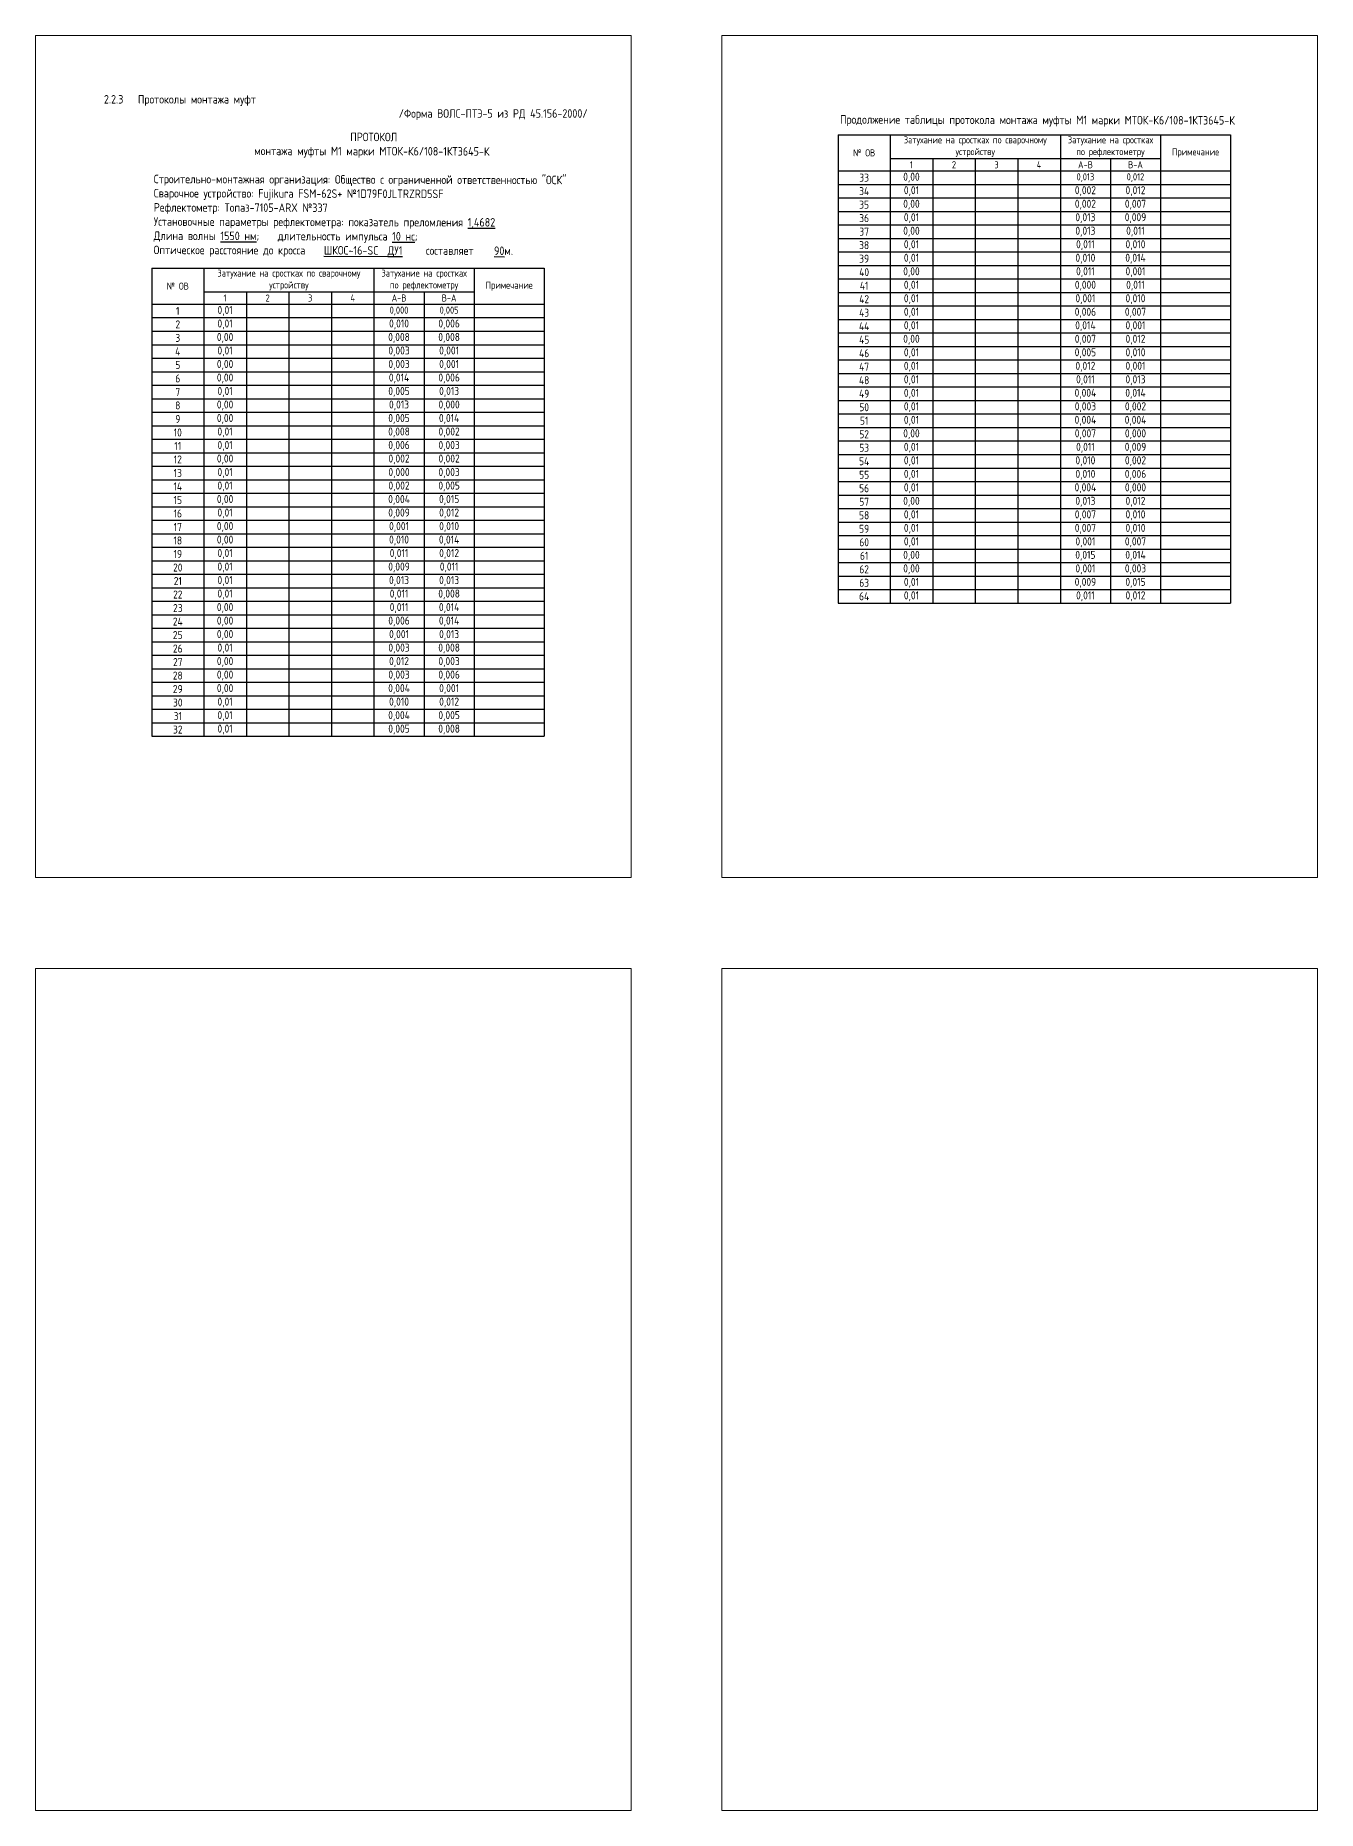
# Model space of a CAD drawing. Header units: millimetres. Extents: x -6680 to 6456, y 1671 to 6150.
# Drawn here: x 1648 to 2100, y 5524 to 6150 of the extents above; entities that cross this region are included whole.
import ezdxf

# ---------------------------------------------------------------- set-up
doc = ezdxf.new("R2010")
doc.units = ezdxf.units.MM
doc.layers.add('ВЭ', color=1, linetype='Continuous')
doc.layers.add('протоколы', color=7, linetype='Continuous')
doc.styles.add('мой', font='GOST_Common.ttf', dxfattribs={"width": 0.9, "height": 3})

# ---------------------------------------------------------------- blocks, each defined once
blk = doc.blocks.new('*T309')
at = {"color": 0, "linetype": 'ByBlock', "lineweight": -2, "transparency": 16777216}
for p, q in [((0, 0), (138.39, 0)), ((0, 0), (0, -165.16)), ((18.36, 0), (18.36, -165.16)), ((78.36, 0), (78.36, -165.16)), ((113.68, 0), (113.68, -165.16)), ((138.39, 0), (138.39, -165.16)), ((18.36, -8.42), (113.68, -8.42)), ((33.36, -8.42), (33.36, -165.16)), ((48.36, -8.42), (48.36, -165.16)), ((63.36, -8.42), (63.36, -165.16)), ((96.02, -8.42), (96.02, -165.16)), ((0, -12.75), (138.39, -12.75)), ((0, -17.51), (138.39, -17.51)), ((0, -22.28), (138.39, -22.28)), ((0, -27.04), (138.39, -27.04)), ((0, -31.8), (138.39, -31.8)), ((0, -36.56), (138.39, -36.56)), ((0, -41.33), (138.39, -41.33)), ((0, -46.09), (138.39, -46.09)), ((0, -50.85), (138.39, -50.85)), ((0, -55.62), (138.39, -55.62)), ((0, -60.38), (138.39, -60.38)), ((0, -65.14), (138.39, -65.14)), ((0, -69.91), (138.39, -69.91)), ((0, -74.67), (138.39, -74.67)), ((0, -79.43), (138.39, -79.43)), ((0, -84.19), (138.39, -84.19)), ((0, -88.96), (138.39, -88.96)), ((0, -93.72), (138.39, -93.72)), ((0, -98.48), (138.39, -98.48)), ((0, -103.25), (138.39, -103.25)), ((0, -108.01), (138.39, -108.01)), ((0, -112.77), (138.39, -112.77)), ((0, -117.54), (138.39, -117.54)), ((0, -122.3), (138.39, -122.3)), ((0, -127.06), (138.39, -127.06)), ((0, -131.82), (138.39, -131.82)), ((0, -136.59), (138.39, -136.59)), ((0, -141.35), (138.39, -141.35)), ((0, -146.11), (138.39, -146.11)), ((0, -150.88), (138.39, -150.88)), ((0, -155.64), (138.39, -155.64)), ((0, -160.4), (138.39, -160.4)), ((0, -165.16), (138.39, -165.16))]:
    blk.add_line(p, q, dxfattribs=at)
at = {"color": 0, "transparency": 16777216, "attachment_point": 5, "style": 'мой'}
for s, insert, char_height, width in [('{\\fGOST Common|b0|i0|c0;№ ОВ', (9.18, -6.38), 2.5, 16.3633), ('{\\fGOST Common|b0|i0|c0;Затухание на сростках по сварочному устройству', (48.36, -4.21), 2.5, 58), ('{\\fGOST Common|b0|i0|c0;Затухание на сростках по рефлектометру', (96.02, -4.21), 2.5, 33.3156), ('{\\fGOST Common|b0|i0|c0;Примечание', (126.04, -6.38), 2.5, 22.7133), ('{\\fGOST Common|b0|i0|c0;1', (25.86, -10.58), 2.5, 13), ('{\\fGOST Common|b0|i0|c0;2', (40.86, -10.58), 2.5, 13), ('{\\fGOST Common|b0|i0|c0;3', (55.86, -10.58), 2.5, 13), ('{\\fGOST Common|b0|i0|c0;4', (70.86, -10.58), 2.5, 13), ('{\\fGOST Common|b0|i0|c0;А-В', (87.19, -10.58), 2.5, 15.6578), ('{\\fGOST Common|b0|i0|c0;В-А', (104.85, -10.58), 2.5, 15.6578), ('{\\fGOST Common|b0|i0|c0;2', (9.18, -19.89), 2.8222, 15.3633), ('{\\fGOST Common|b0|i0|c0;1', (9.18, -15.13), 2.8222, 15.3633), ('{\\fGOST Common|b0|i0|c0;0,01', (25.86, -15.13), 2.8222, 12), ('{\\fGOST Common|b0|i0|c0;0,01', (25.86, -19.89), 2.8222, 12), ('{\\fGOST Common|b0|i0|c0;', (40.86, -15.13), 2.5, 13), ('{\\fGOST Common|b0|i0|c0;', (55.86, -15.13), 2.5, 13), ('{\\fGOST Common|b0|i0|c0;', (70.86, -15.13), 2.5, 13), ('{\\fGOST Common|b0|i0|c0;0,010', (87.19, -19.89), 2.8222, 14.6578), ('{\\fGOST Common|b0|i0|c0;0,000', (87.19, -15.13), 2.5, 15.6578), ('{\\fGOST Common|b0|i0|c0;0,006', (104.85, -19.89), 2.8222, 14.6578), ('{\\fGOST Common|b0|i0|c0;0,005', (104.85, -15.13), 2.5, 15.6578), ('{\\fGOST Common|b0|i0|c0;', (126.04, -15.13), 2.5, 22.7133), ('{\\fGOST Common|b0|i0|c0;3', (9.18, -24.66), 2.8222, 15.3633), ('{\\fGOST Common|b0|i0|c0;0,00', (25.86, -24.66), 2.8222, 12), ('{\\fGOST Common|b0|i0|c0;', (40.86, -19.89), 2.5, 13), ('{\\fGOST Common|b0|i0|c0;', (40.86, -24.66), 2.5, 13), ('{\\fGOST Common|b0|i0|c0;', (55.86, -19.89), 2.5, 13), ('{\\fGOST Common|b0|i0|c0;', (55.86, -24.66), 2.5, 13), ('{\\fGOST Common|b0|i0|c0;', (70.86, -19.89), 2.5, 13), ('{\\fGOST Common|b0|i0|c0;', (70.86, -24.66), 2.5, 13), ('{\\fGOST Common|b0|i0|c0;0,008', (87.19, -24.66), 2.8222, 14.6578), ('{\\fGOST Common|b0|i0|c0;0,008', (104.85, -24.66), 2.8222, 14.6578), ('{\\fGOST Common|b0|i0|c0;', (126.04, -19.89), 2.5, 22.7133), ('{\\fGOST Common|b0|i0|c0;', (126.04, -24.66), 2.5, 22.7133), ('{\\fGOST Common|b0|i0|c0;4', (9.18, -29.42), 2.8222, 15.3633), ('{\\fGOST Common|b0|i0|c0;0,01', (25.86, -29.42), 2.8222, 12), ('{\\fGOST Common|b0|i0|c0;', (40.86, -29.42), 2.5, 13), ('{\\fGOST Common|b0|i0|c0;', (55.86, -29.42), 2.5, 13), ('{\\fGOST Common|b0|i0|c0;', (70.86, -29.42), 2.5, 13), ('{\\fGOST Common|b0|i0|c0;0,003', (87.19, -29.42), 2.8222, 14.6578), ('{\\fGOST Common|b0|i0|c0;0,001', (104.85, -29.42), 2.8222, 14.6578), ('{\\fGOST Common|b0|i0|c0;', (126.04, -29.42), 2.5, 22.7133), ('{\\fGOST Common|b0|i0|c0;5', (9.18, -34.18), 2.8222, 15.3633), ('{\\fGOST Common|b0|i0|c0;6', (9.18, -38.95), 2.8222, 15.3633), ('{\\fGOST Common|b0|i0|c0;0,00', (25.86, -34.18), 2.8222, 12), ('{\\fGOST Common|b0|i0|c0;0,00', (25.86, -38.95), 2.8222, 12), ('{\\fGOST Common|b0|i0|c0;', (55.86, -34.18), 2.5, 13), ('{\\fGOST Common|b0|i0|c0;', (70.86, -34.18), 2.5, 13), ('{\\fGOST Common|b0|i0|c0;0,003', (87.19, -34.18), 2.8222, 14.6578), ('{\\fGOST Common|b0|i0|c0;0,014', (87.19, -38.95), 2.8222, 14.6578), ('{\\fGOST Common|b0|i0|c0;0,006', (104.85, -38.95), 2.8222, 14.6578), ('{\\fGOST Common|b0|i0|c0;0,001', (104.85, -34.18), 2.8222, 14.6578), ('{\\fGOST Common|b0|i0|c0;', (126.04, -34.18), 2.5, 22.7133), ('{\\fGOST Common|b0|i0|c0;7', (9.18, -43.71), 2.8222, 15.3633), ('{\\fGOST Common|b0|i0|c0;0,01', (25.86, -43.71), 2.8222, 12), ('{\\fGOST Common|b0|i0|c0;', (40.86, -38.95), 2.5, 13), ('{\\fGOST Common|b0|i0|c0;', (40.86, -43.71), 2.5, 13), ('{\\fGOST Common|b0|i0|c0;', (55.86, -38.95), 2.5, 13), ('{\\fGOST Common|b0|i0|c0;', (55.86, -43.71), 2.5, 13), ('{\\fGOST Common|b0|i0|c0;', (70.86, -38.95), 2.5, 13), ('{\\fGOST Common|b0|i0|c0;', (70.86, -43.71), 2.5, 13), ('{\\fGOST Common|b0|i0|c0;0,005', (87.19, -43.71), 2.8222, 14.6578), ('{\\fGOST Common|b0|i0|c0;0,013', (104.85, -43.71), 2.8222, 14.6578), ('{\\fGOST Common|b0|i0|c0;', (126.04, -38.95), 2.5, 22.7133), ('{\\fGOST Common|b0|i0|c0;', (126.04, -43.71), 2.5, 22.7133), ('{\\fGOST Common|b0|i0|c0;8', (9.18, -48.47), 2.8222, 15.3633), ('{\\fGOST Common|b0|i0|c0;0,00', (25.86, -48.47), 2.8222, 12), ('{\\fGOST Common|b0|i0|c0;', (55.86, -48.47), 2.5, 13), ('{\\fGOST Common|b0|i0|c0;', (70.86, -48.47), 2.5, 13), ('{\\fGOST Common|b0|i0|c0;0,013', (87.19, -48.47), 2.8222, 14.6578), ('{\\fGOST Common|b0|i0|c0;0,000', (104.85, -48.47), 2.8222, 14.6578), ('{\\fGOST Common|b0|i0|c0;', (126.04, -48.47), 2.5, 22.7133), ('{\\fGOST Common|b0|i0|c0;9', (9.18, -53.24), 2.8222, 15.3633), ('{\\fGOST Common|b0|i0|c0;0,00', (25.86, -53.24), 2.8222, 12), ('{\\fGOST Common|b0|i0|c0;0,01', (25.86, -58), 2.8222, 12), ('{\\fGOST Common|b0|i0|c0;0,008', (87.19, -58), 2.8222, 14.6578), ('{\\fGOST Common|b0|i0|c0;0,005', (87.19, -53.24), 2.8222, 14.6578), ('{\\fGOST Common|b0|i0|c0;0,002', (104.85, -58), 2.8222, 14.6578), ('{\\fGOST Common|b0|i0|c0;0,014', (104.85, -53.24), 2.8222, 14.6578), ('{\\fGOST Common|b0|i0|c0;10', (9.18, -58), 2.8222, 15.3633), ('{\\fGOST Common|b0|i0|c0;11', (9.18, -62.76), 2.8222, 15.3633), ('{\\fGOST Common|b0|i0|c0;0,01', (25.86, -62.76), 2.8222, 12), ('{\\fGOST Common|b0|i0|c0;0,006', (87.19, -62.76), 2.8222, 14.6578), ('{\\fGOST Common|b0|i0|c0;0,003', (104.85, -62.76), 2.8222, 14.6578), ('{\\fGOST Common|b0|i0|c0;12', (9.18, -67.52), 2.8222, 15.3633), ('{\\fGOST Common|b0|i0|c0;0,00', (25.86, -67.52), 2.8222, 12), ('{\\fGOST Common|b0|i0|c0;0,002', (87.19, -67.52), 2.8222, 14.6578), ('{\\fGOST Common|b0|i0|c0;0,002', (104.85, -67.52), 2.8222, 14.6578), ('{\\fGOST Common|b0|i0|c0;13', (9.18, -72.29), 2.8222, 15.3633), ('{\\fGOST Common|b0|i0|c0;0,01', (25.86, -72.29), 2.8222, 12), ('{\\fGOST Common|b0|i0|c0;0,000', (87.19, -72.29), 2.8222, 14.6578), ('{\\fGOST Common|b0|i0|c0;0,003', (104.85, -72.29), 2.8222, 14.6578), ('{\\fGOST Common|b0|i0|c0;14', (9.18, -77.05), 2.8222, 15.3633), ('{\\fGOST Common|b0|i0|c0;15', (9.18, -81.81), 2.8222, 15.3633), ('{\\fGOST Common|b0|i0|c0;0,00', (25.86, -81.81), 2.8222, 12), ('{\\fGOST Common|b0|i0|c0;0,01', (25.86, -77.05), 2.8222, 12), ('{\\fGOST Common|b0|i0|c0;0,004', (87.19, -81.81), 2.8222, 14.6578), ('{\\fGOST Common|b0|i0|c0;0,002', (87.19, -77.05), 2.8222, 14.6578), ('{\\fGOST Common|b0|i0|c0;0,005', (104.85, -77.05), 2.8222, 14.6578), ('{\\fGOST Common|b0|i0|c0;0,015', (104.85, -81.81), 2.8222, 14.6578), ('{\\fGOST Common|b0|i0|c0;16', (9.18, -86.58), 2.8222, 15.3633), ('{\\fGOST Common|b0|i0|c0;0,01', (25.86, -86.58), 2.8222, 12), ('{\\fGOST Common|b0|i0|c0;0,009', (87.19, -86.58), 2.8222, 14.6578), ('{\\fGOST Common|b0|i0|c0;0,012', (104.85, -86.58), 2.8222, 14.6578), ('{\\fGOST Common|b0|i0|c0;17', (9.18, -91.34), 2.8222, 15.3633), ('{\\fGOST Common|b0|i0|c0;0,00', (25.86, -91.34), 2.8222, 12), ('{\\fGOST Common|b0|i0|c0;0,001', (87.19, -91.34), 2.8222, 14.6578), ('{\\fGOST Common|b0|i0|c0;0,010', (104.85, -91.34), 2.8222, 14.6578), ('{\\fGOST Common|b0|i0|c0;18', (9.18, -96.1), 2.8222, 15.3633), ('{\\fGOST Common|b0|i0|c0;19', (9.18, -100.86), 2.8222, 15.3633), ('{\\fGOST Common|b0|i0|c0;0,00', (25.86, -96.1), 2.8222, 12), ('{\\fGOST Common|b0|i0|c0;0,01', (25.86, -100.86), 2.8222, 12), ('{\\fGOST Common|b0|i0|c0;0,010', (87.19, -96.1), 2.8222, 14.6578), ('{\\fGOST Common|b0|i0|c0;0,011', (87.19, -100.86), 2.8222, 14.6578), ('{\\fGOST Common|b0|i0|c0;0,014', (104.85, -96.1), 2.8222, 14.6578), ('{\\fGOST Common|b0|i0|c0;0,012', (104.85, -100.86), 2.8222, 14.6578), ('{\\fGOST Common|b0|i0|c0;20', (9.18, -105.63), 2.8222, 15.3633), ('{\\fGOST Common|b0|i0|c0;0,01', (25.86, -105.63), 2.8222, 12), ('{\\fGOST Common|b0|i0|c0;0,009', (87.19, -105.63), 2.8222, 14.6578), ('{\\fGOST Common|b0|i0|c0;0,011', (104.85, -105.63), 2.8222, 14.6578), ('{\\fGOST Common|b0|i0|c0;21', (9.18, -110.39), 2.8222, 15.3633), ('{\\fGOST Common|b0|i0|c0;0,01', (25.86, -110.39), 2.8222, 12), ('{\\fGOST Common|b0|i0|c0;0,013', (87.19, -110.39), 2.8222, 14.6578), ('{\\fGOST Common|b0|i0|c0;0,013', (104.85, -110.39), 2.8222, 14.6578), ('{\\fGOST Common|b0|i0|c0;23', (9.18, -119.92), 2.8222, 15.3633), ('{\\fGOST Common|b0|i0|c0;22', (9.18, -115.15), 2.8222, 15.3633), ('{\\fGOST Common|b0|i0|c0;0,00', (25.86, -119.92), 2.8222, 12), ('{\\fGOST Common|b0|i0|c0;0,01', (25.86, -115.15), 2.8222, 12), ('{\\fGOST Common|b0|i0|c0;0,011', (87.19, -115.15), 2.8222, 14.6578), ('{\\fGOST Common|b0|i0|c0;0,011', (87.19, -119.92), 2.8222, 14.6578), ('{\\fGOST Common|b0|i0|c0;0,008', (104.85, -115.15), 2.8222, 14.6578), ('{\\fGOST Common|b0|i0|c0;0,014', (104.85, -119.92), 2.8222, 14.6578), ('{\\fGOST Common|b0|i0|c0;24', (9.18, -124.68), 2.8222, 15.3633), ('{\\fGOST Common|b0|i0|c0;0,00', (25.86, -124.68), 2.8222, 12), ('{\\fGOST Common|b0|i0|c0;0,006', (87.19, -124.68), 2.8222, 14.6578), ('{\\fGOST Common|b0|i0|c0;0,014', (104.85, -124.68), 2.8222, 14.6578), ('{\\fGOST Common|b0|i0|c0;25', (9.18, -129.44), 2.8222, 15.3633), ('{\\fGOST Common|b0|i0|c0;0,00', (25.86, -129.44), 2.8222, 12), ('{\\fGOST Common|b0|i0|c0;0,001', (87.19, -129.44), 2.8222, 14.6578), ('{\\fGOST Common|b0|i0|c0;0,013', (104.85, -129.44), 2.8222, 14.6578), ('{\\fGOST Common|b0|i0|c0;26', (9.18, -134.21), 2.8222, 15.3633), ('{\\fGOST Common|b0|i0|c0;27', (9.18, -138.97), 2.8222, 15.3633), ('{\\fGOST Common|b0|i0|c0;0,00', (25.86, -138.97), 2.8222, 12), ('{\\fGOST Common|b0|i0|c0;0,01', (25.86, -134.21), 2.8222, 12), ('{\\fGOST Common|b0|i0|c0;0,003', (87.19, -134.21), 2.8222, 14.6578), ('{\\fGOST Common|b0|i0|c0;0,012', (87.19, -138.97), 2.8222, 14.6578), ('{\\fGOST Common|b0|i0|c0;0,008', (104.85, -134.21), 2.8222, 14.6578), ('{\\fGOST Common|b0|i0|c0;0,003', (104.85, -138.97), 2.8222, 14.6578), ('{\\fGOST Common|b0|i0|c0;28', (9.18, -143.73), 2.8222, 15.3633), ('{\\fGOST Common|b0|i0|c0;0,00', (25.86, -143.73), 2.8222, 12), ('{\\fGOST Common|b0|i0|c0;0,003', (87.19, -143.73), 2.8222, 14.6578), ('{\\fGOST Common|b0|i0|c0;0,006', (104.85, -143.73), 2.8222, 14.6578), ('{\\fGOST Common|b0|i0|c0;29', (9.18, -148.49), 2.8222, 15.3633), ('{\\fGOST Common|b0|i0|c0;0,00', (25.86, -148.49), 2.8222, 12), ('{\\fGOST Common|b0|i0|c0;0,004', (87.19, -148.49), 2.8222, 14.6578), ('{\\fGOST Common|b0|i0|c0;0,001', (104.85, -148.49), 2.8222, 14.6578), ('{\\fGOST Common|b0|i0|c0;30', (9.18, -153.26), 2.8222, 15.3633), ('{\\fGOST Common|b0|i0|c0;0,01', (25.86, -153.26), 2.8222, 12), ('{\\fGOST Common|b0|i0|c0;0,01', (25.86, -158.02), 2.8222, 12), ('{\\fGOST Common|b0|i0|c0;0,004', (87.19, -158.02), 2.8222, 14.6578), ('{\\fGOST Common|b0|i0|c0;0,010', (87.19, -153.26), 2.8222, 14.6578), ('{\\fGOST Common|b0|i0|c0;0,005', (104.85, -158.02), 2.8222, 14.6578), ('{\\fGOST Common|b0|i0|c0;0,012', (104.85, -153.26), 2.8222, 14.6578), ('{\\fGOST Common|b0|i0|c0;32', (9.18, -162.78), 2.8222, 15.3633), ('{\\fGOST Common|b0|i0|c0;31', (9.18, -158.02), 2.8222, 15.3633), ('{\\fGOST Common|b0|i0|c0;0,01', (25.86, -162.78), 2.8222, 12), ('{\\fGOST Common|b0|i0|c0;0,005', (87.19, -162.78), 2.8222, 14.6578), ('{\\fGOST Common|b0|i0|c0;0,008', (104.85, -162.78), 2.8222, 14.6578)]:
    blk.add_mtext(s, dxfattribs=dict(at, insert=insert, char_height=char_height, width=width))
blk = doc.blocks.new('*T310')
at = {"color": 0, "linetype": 'ByBlock', "lineweight": -2, "transparency": 16777216}
for p, q in [((0, 0), (138.39, 0)), ((0, 0), (0, -165.16)), ((18.36, 0), (18.36, -165.16)), ((78.36, 0), (78.36, -165.16)), ((113.68, 0), (113.68, -165.16)), ((138.39, 0), (138.39, -165.16)), ((18.36, -8.42), (113.68, -8.42)), ((33.36, -8.42), (33.36, -165.16)), ((48.36, -8.42), (48.36, -165.16)), ((63.36, -8.42), (63.36, -165.16)), ((96.02, -8.42), (96.02, -165.16)), ((0, -12.75), (138.39, -12.75)), ((0, -17.51), (138.39, -17.51)), ((0, -22.28), (138.39, -22.28)), ((0, -27.04), (138.39, -27.04)), ((0, -31.8), (138.39, -31.8)), ((0, -36.56), (138.39, -36.56)), ((0, -41.33), (138.39, -41.33)), ((0, -46.09), (138.39, -46.09)), ((0, -50.85), (138.39, -50.85)), ((0, -55.62), (138.39, -55.62)), ((0, -60.38), (138.39, -60.38)), ((0, -65.14), (138.39, -65.14)), ((0, -69.91), (138.39, -69.91)), ((0, -74.67), (138.39, -74.67)), ((0, -79.43), (138.39, -79.43)), ((0, -84.19), (138.39, -84.19)), ((0, -88.96), (138.39, -88.96)), ((0, -93.72), (138.39, -93.72)), ((0, -98.48), (138.39, -98.48)), ((0, -103.25), (138.39, -103.25)), ((0, -108.01), (138.39, -108.01)), ((0, -112.77), (138.39, -112.77)), ((0, -117.54), (138.39, -117.54)), ((0, -122.3), (138.39, -122.3)), ((0, -127.06), (138.39, -127.06)), ((0, -131.82), (138.39, -131.82)), ((0, -136.59), (138.39, -136.59)), ((0, -141.35), (138.39, -141.35)), ((0, -146.11), (138.39, -146.11)), ((0, -150.88), (138.39, -150.88)), ((0, -155.64), (138.39, -155.64)), ((0, -160.4), (138.39, -160.4)), ((0, -165.16), (138.39, -165.16))]:
    blk.add_line(p, q, dxfattribs=at)
at = {"color": 0, "transparency": 16777216, "attachment_point": 5, "style": 'мой'}
for s, insert, char_height, width in [('{\\fGOST Common|b0|i0|c0;№ ОВ', (9.18, -6.38), 2.5, 16.3633), ('{\\fGOST Common|b0|i0|c0;Затухание на сростках по сварочному устройству', (48.36, -4.21), 2.5, 58), ('{\\fGOST Common|b0|i0|c0;Затухание на сростках по рефлектометру', (96.02, -4.21), 2.5, 33.3156), ('{\\fGOST Common|b0|i0|c0;Примечание', (126.04, -6.38), 2.5, 22.7133), ('{\\fGOST Common|b0|i0|c0;1', (25.86, -10.58), 2.5, 13), ('{\\fGOST Common|b0|i0|c0;2', (40.86, -10.58), 2.5, 13), ('{\\fGOST Common|b0|i0|c0;3', (55.86, -10.58), 2.5, 13), ('{\\fGOST Common|b0|i0|c0;4', (70.86, -10.58), 2.5, 13), ('{\\fGOST Common|b0|i0|c0;А-В', (87.19, -10.58), 2.5, 15.6578), ('{\\fGOST Common|b0|i0|c0;В-А', (104.85, -10.58), 2.5, 15.6578), ('{\\fGOST Common|b0|i0|c0;34', (9.18, -19.89), 2.8222, 15.3633), ('{\\fGOST Common|b0|i0|c0;33', (9.18, -15.13), 2.8222, 15.3633), ('{\\fGOST Common|b0|i0|c0;0,00', (25.86, -15.13), 2.8222, 12), ('{\\fGOST Common|b0|i0|c0;0,01', (25.86, -19.89), 2.8222, 12), ('{\\fGOST Common|b0|i0|c0;', (70.86, -15.13), 2.5, 13), ('{\\fGOST Common|b0|i0|c0;0,002', (87.19, -19.89), 2.8222, 14.6578), ('{\\fGOST Common|b0|i0|c0;0,013', (87.19, -15.13), 2.5, 15.6578), ('{\\fGOST Common|b0|i0|c0;0,012', (104.85, -19.89), 2.8222, 14.6578), ('{\\fGOST Common|b0|i0|c0;0,012', (104.85, -15.13), 2.5, 15.6578), ('{\\fGOST Common|b0|i0|c0;', (126.04, -15.13), 2.5, 22.7133), ('{\\fGOST Common|b0|i0|c0;35', (9.18, -24.66), 2.8222, 15.3633), ('{\\fGOST Common|b0|i0|c0;0,00', (25.86, -24.66), 2.8222, 12), ('{\\fGOST Common|b0|i0|c0;', (70.86, -19.89), 2.5, 13), ('{\\fGOST Common|b0|i0|c0;', (70.86, -24.66), 2.5, 13), ('{\\fGOST Common|b0|i0|c0;0,002', (87.19, -24.66), 2.8222, 14.6578), ('{\\fGOST Common|b0|i0|c0;0,007', (104.85, -24.66), 2.8222, 14.6578), ('{\\fGOST Common|b0|i0|c0;', (126.04, -19.89), 2.5, 22.7133), ('{\\fGOST Common|b0|i0|c0;', (126.04, -24.66), 2.5, 22.7133), ('{\\fGOST Common|b0|i0|c0;36', (9.18, -29.42), 2.8222, 15.3633), ('{\\fGOST Common|b0|i0|c0;0,01', (25.86, -29.42), 2.8222, 12), ('{\\fGOST Common|b0|i0|c0;', (70.86, -29.42), 2.5, 13), ('{\\fGOST Common|b0|i0|c0;0,013', (87.19, -29.42), 2.8222, 14.6578), ('{\\fGOST Common|b0|i0|c0;0,009', (104.85, -29.42), 2.8222, 14.6578), ('{\\fGOST Common|b0|i0|c0;', (126.04, -29.42), 2.5, 22.7133), ('{\\fGOST Common|b0|i0|c0;38', (9.18, -38.95), 2.8222, 15.3633), ('{\\fGOST Common|b0|i0|c0;37', (9.18, -34.18), 2.8222, 15.3633), ('{\\fGOST Common|b0|i0|c0;0,00', (25.86, -34.18), 2.8222, 12), ('{\\fGOST Common|b0|i0|c0;0,01', (25.86, -38.95), 2.8222, 12), ('{\\fGOST Common|b0|i0|c0;', (70.86, -34.18), 2.5, 13), ('{\\fGOST Common|b0|i0|c0;0,013', (87.19, -34.18), 2.8222, 14.6578), ('{\\fGOST Common|b0|i0|c0;0,011', (87.19, -38.95), 2.8222, 14.6578), ('{\\fGOST Common|b0|i0|c0;0,010', (104.85, -38.95), 2.8222, 14.6578), ('{\\fGOST Common|b0|i0|c0;0,011', (104.85, -34.18), 2.8222, 14.6578), ('{\\fGOST Common|b0|i0|c0;', (126.04, -34.18), 2.5, 22.7133), ('{\\fGOST Common|b0|i0|c0;39', (9.18, -43.71), 2.8222, 15.3633), ('{\\fGOST Common|b0|i0|c0;0,01', (25.86, -43.71), 2.8222, 12), ('{\\fGOST Common|b0|i0|c0;', (70.86, -38.95), 2.5, 13), ('{\\fGOST Common|b0|i0|c0;', (70.86, -43.71), 2.5, 13), ('{\\fGOST Common|b0|i0|c0;0,010', (87.19, -43.71), 2.8222, 14.6578), ('{\\fGOST Common|b0|i0|c0;0,014', (104.85, -43.71), 2.8222, 14.6578), ('{\\fGOST Common|b0|i0|c0;', (126.04, -38.95), 2.5, 22.7133), ('{\\fGOST Common|b0|i0|c0;', (126.04, -43.71), 2.5, 22.7133), ('{\\fGOST Common|b0|i0|c0;40', (9.18, -48.47), 2.8222, 15.3633), ('{\\fGOST Common|b0|i0|c0;0,00', (25.86, -48.47), 2.8222, 12), ('{\\fGOST Common|b0|i0|c0;', (70.86, -48.47), 2.5, 13), ('{\\fGOST Common|b0|i0|c0;0,011', (87.19, -48.47), 2.8222, 14.6578), ('{\\fGOST Common|b0|i0|c0;0,001', (104.85, -48.47), 2.8222, 14.6578), ('{\\fGOST Common|b0|i0|c0;', (126.04, -48.47), 2.5, 22.7133), ('{\\fGOST Common|b0|i0|c0;41', (9.18, -53.24), 2.8222, 15.3633), ('{\\fGOST Common|b0|i0|c0;0,01', (25.86, -53.24), 2.8222, 12), ('{\\fGOST Common|b0|i0|c0;0,01', (25.86, -58), 2.8222, 12), ('{\\fGOST Common|b0|i0|c0;0,000', (87.19, -53.24), 2.8222, 14.6578), ('{\\fGOST Common|b0|i0|c0;0,001', (87.19, -58), 2.8222, 14.6578), ('{\\fGOST Common|b0|i0|c0;0,010', (104.85, -58), 2.8222, 14.6578), ('{\\fGOST Common|b0|i0|c0;0,011', (104.85, -53.24), 2.8222, 14.6578), ('{\\fGOST Common|b0|i0|c0;43', (9.18, -62.76), 2.8222, 15.3633), ('{\\fGOST Common|b0|i0|c0;42', (9.18, -58), 2.8222, 15.3633), ('{\\fGOST Common|b0|i0|c0;0,01', (25.86, -62.76), 2.8222, 12), ('{\\fGOST Common|b0|i0|c0;0,006', (87.19, -62.76), 2.8222, 14.6578), ('{\\fGOST Common|b0|i0|c0;0,007', (104.85, -62.76), 2.8222, 14.6578), ('{\\fGOST Common|b0|i0|c0;44', (9.18, -67.52), 2.8222, 15.3633), ('{\\fGOST Common|b0|i0|c0;0,01', (25.86, -67.52), 2.8222, 12), ('{\\fGOST Common|b0|i0|c0;0,014', (87.19, -67.52), 2.8222, 14.6578), ('{\\fGOST Common|b0|i0|c0;0,001', (104.85, -67.52), 2.8222, 14.6578), ('{\\fGOST Common|b0|i0|c0;45', (9.18, -72.29), 2.8222, 15.3633), ('{\\fGOST Common|b0|i0|c0;0,00', (25.86, -72.29), 2.8222, 12), ('{\\fGOST Common|b0|i0|c0;0,007', (87.19, -72.29), 2.8222, 14.6578), ('{\\fGOST Common|b0|i0|c0;0,012', (104.85, -72.29), 2.8222, 14.6578), ('{\\fGOST Common|b0|i0|c0;46', (9.18, -77.05), 2.8222, 15.3633), ('{\\fGOST Common|b0|i0|c0;47', (9.18, -81.81), 2.8222, 15.3633), ('{\\fGOST Common|b0|i0|c0;0,01', (25.86, -77.05), 2.8222, 12), ('{\\fGOST Common|b0|i0|c0;0,01', (25.86, -81.81), 2.8222, 12), ('{\\fGOST Common|b0|i0|c0;0,005', (87.19, -77.05), 2.8222, 14.6578), ('{\\fGOST Common|b0|i0|c0;0,012', (87.19, -81.81), 2.8222, 14.6578), ('{\\fGOST Common|b0|i0|c0;0,010', (104.85, -77.05), 2.8222, 14.6578), ('{\\fGOST Common|b0|i0|c0;0,001', (104.85, -81.81), 2.8222, 14.6578), ('{\\fGOST Common|b0|i0|c0;48', (9.18, -86.58), 2.8222, 15.3633), ('{\\fGOST Common|b0|i0|c0;0,01', (25.86, -86.58), 2.8222, 12), ('{\\fGOST Common|b0|i0|c0;0,011', (87.19, -86.58), 2.8222, 14.6578), ('{\\fGOST Common|b0|i0|c0;0,013', (104.85, -86.58), 2.8222, 14.6578), ('{\\fGOST Common|b0|i0|c0;49', (9.18, -91.34), 2.8222, 15.3633), ('{\\fGOST Common|b0|i0|c0;0,01', (25.86, -91.34), 2.8222, 12), ('{\\fGOST Common|b0|i0|c0;0,004', (87.19, -91.34), 2.8222, 14.6578), ('{\\fGOST Common|b0|i0|c0;0,014', (104.85, -91.34), 2.8222, 14.6578), ('{\\fGOST Common|b0|i0|c0;50', (9.18, -96.1), 2.8222, 15.3633), ('{\\fGOST Common|b0|i0|c0;51', (9.18, -100.86), 2.8222, 15.3633), ('{\\fGOST Common|b0|i0|c0;0,01', (25.86, -96.1), 2.8222, 12), ('{\\fGOST Common|b0|i0|c0;0,01', (25.86, -100.86), 2.8222, 12), ('{\\fGOST Common|b0|i0|c0;0,004', (87.19, -100.86), 2.8222, 14.6578), ('{\\fGOST Common|b0|i0|c0;0,003', (87.19, -96.1), 2.8222, 14.6578), ('{\\fGOST Common|b0|i0|c0;0,004', (104.85, -100.86), 2.8222, 14.6578), ('{\\fGOST Common|b0|i0|c0;0,002', (104.85, -96.1), 2.8222, 14.6578), ('{\\fGOST Common|b0|i0|c0;52', (9.18, -105.63), 2.8222, 15.3633), ('{\\fGOST Common|b0|i0|c0;0,00', (25.86, -105.63), 2.8222, 12), ('{\\fGOST Common|b0|i0|c0;0,007', (87.19, -105.63), 2.8222, 14.6578), ('{\\fGOST Common|b0|i0|c0;0,000', (104.85, -105.63), 2.8222, 14.6578), ('{\\fGOST Common|b0|i0|c0;53', (9.18, -110.39), 2.8222, 15.3633), ('{\\fGOST Common|b0|i0|c0;0,01', (25.86, -110.39), 2.8222, 12), ('{\\fGOST Common|b0|i0|c0;0,011', (87.19, -110.39), 2.8222, 14.6578), ('{\\fGOST Common|b0|i0|c0;0,009', (104.85, -110.39), 2.8222, 14.6578), ('{\\fGOST Common|b0|i0|c0;54', (9.18, -115.15), 2.8222, 15.3633), ('{\\fGOST Common|b0|i0|c0;55', (9.18, -119.92), 2.8222, 15.3633), ('{\\fGOST Common|b0|i0|c0;0,01', (25.86, -115.15), 2.8222, 12), ('{\\fGOST Common|b0|i0|c0;0,01', (25.86, -119.92), 2.8222, 12), ('{\\fGOST Common|b0|i0|c0;0,010', (87.19, -115.15), 2.8222, 14.6578), ('{\\fGOST Common|b0|i0|c0;0,010', (87.19, -119.92), 2.8222, 14.6578), ('{\\fGOST Common|b0|i0|c0;0,006', (104.85, -119.92), 2.8222, 14.6578), ('{\\fGOST Common|b0|i0|c0;0,002', (104.85, -115.15), 2.8222, 14.6578), ('{\\fGOST Common|b0|i0|c0;56', (9.18, -124.68), 2.8222, 15.3633), ('{\\fGOST Common|b0|i0|c0;0,01', (25.86, -124.68), 2.8222, 12), ('{\\fGOST Common|b0|i0|c0;0,004', (87.19, -124.68), 2.8222, 14.6578), ('{\\fGOST Common|b0|i0|c0;0,000', (104.85, -124.68), 2.8222, 14.6578), ('{\\fGOST Common|b0|i0|c0;57', (9.18, -129.44), 2.8222, 15.3633), ('{\\fGOST Common|b0|i0|c0;0,00', (25.86, -129.44), 2.8222, 12), ('{\\fGOST Common|b0|i0|c0;0,013', (87.19, -129.44), 2.8222, 14.6578), ('{\\fGOST Common|b0|i0|c0;0,012', (104.85, -129.44), 2.8222, 14.6578), ('{\\fGOST Common|b0|i0|c0;58', (9.18, -134.21), 2.8222, 15.3633), ('{\\fGOST Common|b0|i0|c0;59', (9.18, -138.97), 2.8222, 15.3633), ('{\\fGOST Common|b0|i0|c0;0,01', (25.86, -134.21), 2.8222, 12), ('{\\fGOST Common|b0|i0|c0;0,01', (25.86, -138.97), 2.8222, 12), ('{\\fGOST Common|b0|i0|c0;0,007', (87.19, -134.21), 2.8222, 14.6578), ('{\\fGOST Common|b0|i0|c0;0,007', (87.19, -138.97), 2.8222, 14.6578), ('{\\fGOST Common|b0|i0|c0;0,010', (104.85, -134.21), 2.8222, 14.6578), ('{\\fGOST Common|b0|i0|c0;0,010', (104.85, -138.97), 2.8222, 14.6578), ('{\\fGOST Common|b0|i0|c0;60', (9.18, -143.73), 2.8222, 15.3633), ('{\\fGOST Common|b0|i0|c0;0,01', (25.86, -143.73), 2.8222, 12), ('{\\fGOST Common|b0|i0|c0;0,001', (87.19, -143.73), 2.8222, 14.6578), ('{\\fGOST Common|b0|i0|c0;0,007', (104.85, -143.73), 2.8222, 14.6578), ('{\\fGOST Common|b0|i0|c0;61', (9.18, -148.49), 2.8222, 15.3633), ('{\\fGOST Common|b0|i0|c0;0,00', (25.86, -148.49), 2.8222, 12), ('{\\fGOST Common|b0|i0|c0;0,015', (87.19, -148.49), 2.8222, 14.6578), ('{\\fGOST Common|b0|i0|c0;0,014', (104.85, -148.49), 2.8222, 14.6578), ('{\\fGOST Common|b0|i0|c0;62', (9.18, -153.26), 2.8222, 15.3633), ('{\\fGOST Common|b0|i0|c0;0,00', (25.86, -153.26), 2.8222, 12), ('{\\fGOST Common|b0|i0|c0;0,01', (25.86, -158.02), 2.8222, 12), ('{\\fGOST Common|b0|i0|c0;0,009', (87.19, -158.02), 2.8222, 14.6578), ('{\\fGOST Common|b0|i0|c0;0,001', (87.19, -153.26), 2.8222, 14.6578), ('{\\fGOST Common|b0|i0|c0;0,003', (104.85, -153.26), 2.8222, 14.6578), ('{\\fGOST Common|b0|i0|c0;0,015', (104.85, -158.02), 2.8222, 14.6578), ('{\\fGOST Common|b0|i0|c0;64', (9.18, -162.78), 2.8222, 15.3633), ('{\\fGOST Common|b0|i0|c0;63', (9.18, -158.02), 2.8222, 15.3633), ('{\\fGOST Common|b0|i0|c0;0,01', (25.86, -162.78), 2.8222, 12), ('{\\fGOST Common|b0|i0|c0;0,011', (87.19, -162.78), 2.8222, 14.6578), ('{\\fGOST Common|b0|i0|c0;0,012', (104.85, -162.78), 2.8222, 14.6578)]:
    blk.add_mtext(s, dxfattribs=dict(at, insert=insert, char_height=char_height, width=width))
blk = doc.blocks.new('*U316')
at = {"layer": 'ВЭ', "color": 250, "linetype": 'ByBlock', "lineweight": 18}
blk.add_lwpolyline([(-105, -148.5), (105, -148.5), (105, 148.5), (-105, 148.5), (-105, -148.5)], dxfattribs=at)
blk = doc.blocks.new('*U317')
at = {"layer": 'Defpoints', "color": 0, "linetype": 'ByBlock', "lineweight": -2, "transparency": 16777216}
for p in [(0, 0), (242, 0), (0, -329), (242, -329)]:
    blk.add_blockref('*U316', p, dxfattribs=at)

msp = doc.modelspace()

# ---------------------------------------------------------------- block references
for name, p in [('*T310', (1930.98, 6115)), ('*T309', (1688.98, 6068))]:
    msp.add_blockref(name, p)
at = {"layer": 'Defpoints'}
msp.add_blockref('*U317', (1753, 6001.5), dxfattribs=at)

# ---------------------------------------------------------------- texts
at = {"color": 7, "insert": (1672.12, 6129), "char_height": 3, "width": 169.8772, "attachment_point": 1, "style": 'мой'}
msp.add_mtext('2.2.3^IПротоколы монтажа муфт \\P\\pi103.94;{\\C5;/Форма ВОЛС-ПТЭ-5 из РД 45.156-2000/}', dxfattribs=at)
at = {"layer": 'протоколы', "color": 7, "char_height": 3, "attachment_point": 1, "rotation": 359.86157, "style": 'мой'}
for s, insert, width in [('\\pi0.9137;Продолжение таблицы протокола монтажа муфты М1 марки МТОК-К6/108-1КТ3645-К', (1930.76, 6121.9), 143.0292), ('\\pi69.231;ПРОТОКОЛ   \\P\\pi35.387;монтажа муфты М1 марки МТОК-К6/108-1КТ3645-К\\P\\pi0;\\PСтроительно-монтажная организация: Общество с ограниченной ответственностью "ОСК"\\PСварочное устройство: Fujikura FSM-62S+ №1D79F0JLTRZRD5SF^JРефлектометр: Топаз-7105-ARX №337\\PУстановочные параметры рефлектометра: показатель преломления {\\L1,4682^J}Длина волны {\\L1550 нм};    длительность импульса {\\L10 нс};^JОптическое расстояние до кросса {\\L^IШКОС-16-SC  ДУ1^I}составляет {\\L^I90}м.', (1689.76, 6115.9), 155.2019)]:
    msp.add_mtext(s, dxfattribs=dict(at, insert=insert, width=width))

doc.saveas('drawing.dxf')
